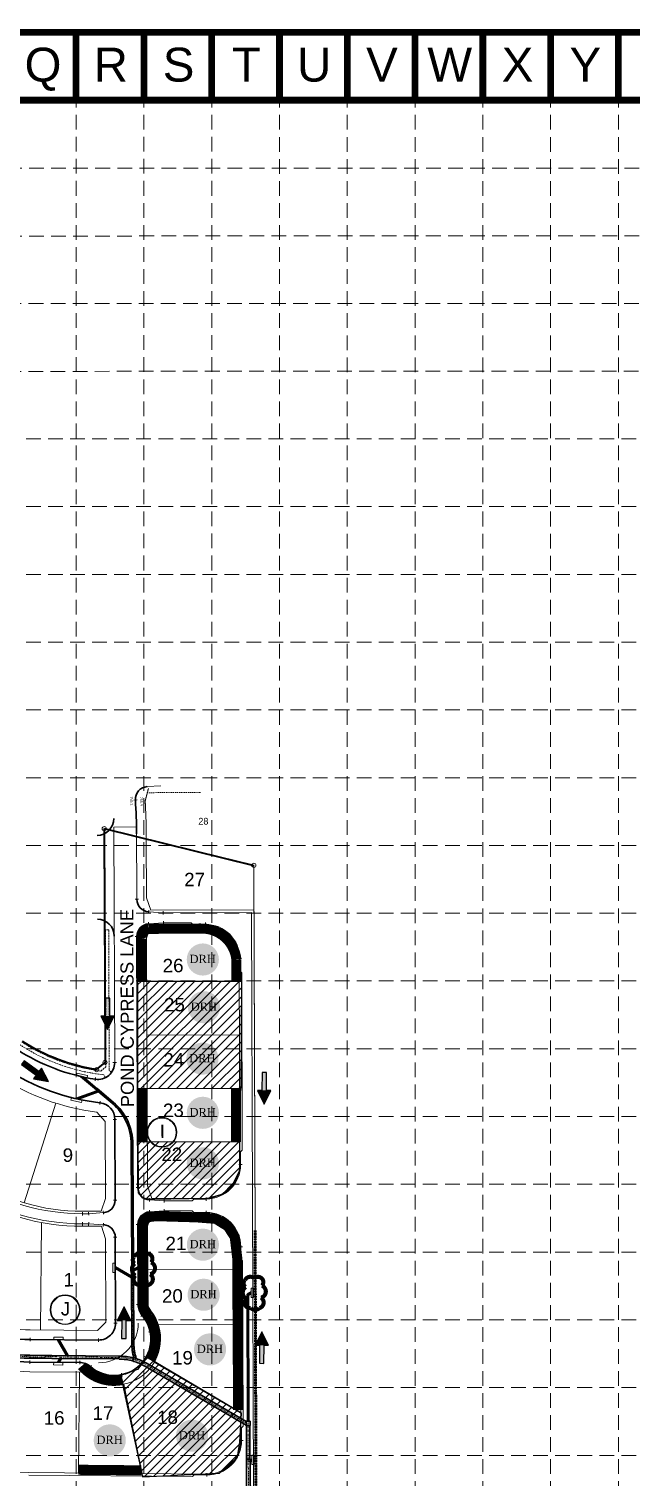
# Model space of a CAD drawing. Header units: inches. Extents: x 5975 to 9213, y 2836 to 8009.
# Drawn here: x 7378 to 8094, y 6284 to 8009 of the extents above; entities that cross this region are included whole.
import ezdxf
from ezdxf.enums import TextEntityAlignment as Align

# ---------------------------------------------------------------- set-up
doc = ezdxf.new("R2010")
doc.units = ezdxf.units.IN
doc.header["$MEASUREMENT"] = 0
for name, pattern in [('DASHED', [0.75, 0.5, -0.25]), ('DGN Style 2', [2.218866, 1.331319, -0.887546]), ('DGN Style 3', [3.106412, 2.218866, -0.887546]), ('DGN Style 7', [4.437732, 1.996979, -0.887546, 0.66566, -0.887546]), ('HIDDEN', [0.375, 0.25, -0.125])]:
    doc.linetypes.add(name, pattern=pattern)
for name, color, linetype, lineweight in [('0572al - Level 1', 7, 'Continuous', 0), ('0572al - Level 11', 7, 'Continuous', 0), ('0572al - Level 14', 7, 'Continuous', 0), ('0572al - Level 21', 7, 'Continuous', 0), ('0572al - Level 22', 7, 'Continuous', 0), ('0572al - Level 3', 7, 'Continuous', 0), ('0572al - Level 50', 7, 'Continuous', 0), ('0572al - Level 7', 7, 'Continuous', 0), ('BLOCKS', 7, 'Continuous', 0), ('Level 11', 7, 'Continuous', 0), ('Level 14', 7, 'Continuous', 0), ('Level 3', 7, 'Continuous', 0), ('Level 30', 7, 'Continuous', 0), ('Level 43', 7, 'Continuous', 0), ('Level 46', 7, 'Continuous', 0), ('Level 47', 7, 'Continuous', 0), ('LOGO', 7, 'Continuous', 0), ('STORM', 5, 'Continuous', 0)]:
    doc.layers.add(name, color=color, linetype=linetype, lineweight=lineweight)
for name, color, linetype in [('ARROWS', 252, 'Continuous'), ('BASE', 7, 'Continuous'), ('EROSION BLANKETS', 84, 'Continuous'), ('GRID', 254, 'DASHED'), ('LEGEND', 7, 'Continuous'), ('SODDED LOT', 2, 'Continuous')]:
    doc.layers.add(name, color=color, linetype=linetype)
doc.styles.add('DRHorton', font='dutcheb.ttf')
doc.styles.get("Standard").update_dxf_attribs({"font": 'ARIAL.TTF'})
doc.styles.add('Style-WORKING', font='WORKING.shx')

# ---------------------------------------------------------------- blocks, each defined once
blk = doc.blocks.new('TICK_20')
at = {"layer": '0572al - Level 14', "color": 1, "linetype": 'Continuous', "lineweight": 0}
blk.add_line((0, -2), (0, 2), dxfattribs=at)
blk = doc.blocks.new('DRHorton')
h = blk.add_hatch(color=1)
h.paths.add_polyline_path([(78.7, 25.8, 1), (40.4, 25.8, 1)])
h.paths.add_polyline_path([(42.3, 17.9), (76.5, 17.9), (76.5, 34.9), (42.3, 34.9)], flags=24)
at = {"layer": 'BASE', "color": 176, "style": 'DRHorton'}
blk.add_text('DRH', height=9.81, dxfattribs=at).set_placement((59.4, 21.6), align=Align.CENTER)
blk = doc.blocks.new('arrow')
blk.add_lwpolyline([(-67, -25.4), (-59.3, -25.4), (-59.6, -56.1), (-51.9, -56.2), (-51.6, -25.5), (-44, -25.5), (-55.3, -2.4), (-67, -25.4)], close=True)
at = {"color": 254}
for points in [[(-44, -25.5), (-67, -25.4), (-55.3, -2.4), (-67, -25.4)], [(-59.6, -56.1), (-51.9, -56.2), (-59.3, -25.4), (-51.6, -25.5)]]:
    blk.add_solid(points, dxfattribs=at)

msp = doc.modelspace()

# ---------------------------------------------------------------- hatches: boundary and pattern name
at = {"layer": 'SODDED LOT'}
h = msp.add_hatch(dxfattribs=at)
h.set_pattern_fill('ANSI31', color=256, scale=60, style=0)
h.paths.add_polyline_path([(7351, 5804.8), (7407.4, 5803.4), (7469.7, 5804), (7467.7, 5670.6), (7383, 5670.3), (7345.2, 5671.2)])
h.paths.add_polyline_path([(7400.6, 5966.2), (7520.7, 5964.5), (7519.6, 5830.4), (7399.2, 5831.2)])
h.paths.add_polyline_path([(7405.8, 6113), (7526.6, 6111.4), (7524.2, 5978.1), (7406.2, 5978.5), (7405.8, 6111.4)])
h.paths.add_polyline_path([(7507, 6747), (7630.1, 6747.5), (7631.1, 6874.7), (7507, 6874.7)])
h.paths.add_polyline_path([(7507.5, 6684.1), (7628.4, 6683.5), (7628.5, 6649.3), (7618.6, 6630.1), (7607.2, 6620.7), (7590.1, 6616.1), (7524.7, 6615), (7513.2, 6616.6), (7508, 6622.8), (7508, 6628.5)])
h.paths.add_polyline_path([(7486.5, 6406), (7512.7, 6284.4), (7604, 6289.1), (7626, 6308), (7628.6, 6325.8), (7630.7, 6360.4), (7518, 6427), (7507, 6412.3), (7493.9, 6408.1)])
h.paths.add_polyline_path([(7316.8, 6791.6), (7244.8, 6679.9), (7298.2, 6645.2), (7363.4, 6758.6)])
h.paths.add_polyline_path([(7090.3, 6927.2), (7032.1, 6805.4), (7083.1, 6779.1), (7147.9, 6895.4)])
h.paths.add_polyline_path([(7179.8, 7077.6), (7120.7, 6953.9), (7120.7, 6946.5), (7129.6, 6941.7), (7169.6, 6917.3), (7236.9, 7049)])
h.paths.add_polyline_path([(6973.2, 7146.9), (6935.8, 7018.5), (7045.9, 6977.1), (7094.8, 7099.4), (7035.7, 7124.5)])
h.paths.add_polyline_path([(6656.9, 7225.6), (6651, 7071.5), (6709.2, 7064.7), (6722.3, 7209.9)])
h.paths.add_polyline_path([(7291.6, 5043.7), (7267.7, 5045.2), (7233.7, 5083.4), (7229.5, 5188), (7225.2, 5201.1), (7256.1, 5201.1), (7270.4, 5195.7), (7276.6, 5187.2), (7281.6, 5172.6), (7281.2, 5107)])
h.paths.add_polyline_path([(8380.6, 5174.1), (8367.6, 5174.1), (8344.1, 5199.1), (8368.6, 5174.1), (8268.5, 5173.1), (8225.4, 5176.6), (8160.4, 5181.6), (8079.9, 5182.1), (7307.5, 5175.7), (7308.3, 5191.7), (7317.1, 5206.9), (7337.1, 5212.5), (7533.1, 5214.9), (7553.1, 5209.3), (7565.1, 5214.1), (7721.2, 5214.9), (7733.2, 5210.9), (7745.2, 5216.5), (8051.4, 5218.4), (8065.8, 5214.5), (8077.7, 5217.5), (8194.4, 5217.1), (8241.7, 5210.1), (8359, 5207.3), (8368.2, 5202.3), (8374.5, 5194.6), (8378.8, 5184)])
h.paths.add_polyline_path([(8704.8, 5136.2), (8691.8, 5133.6), (8753.3, 4895), (8772.7, 4849.2), (8813.8, 4777.7), (9048.2, 4361.9), (9072.4, 4375.7), (8939.1, 4584.9), (8791.1, 4879.4), (8747.5, 5047.4), (8711.2, 5128.1)])
h.paths.add_polyline_path([(8681.5, 5186.2), (8415.5, 5185), (8417.9, 5203.7), (8426.6, 5215.3), (8445.9, 5220), (8469.2, 5220), (8474.4, 5220.6), (8676.9, 5222.9)])
h.paths.add_polyline_path([(8413.4, 4566), (8280.5, 4491.5), (8282, 4449.3), (8282.3, 4441.3), (8285.6, 4434.4), (8293.8, 4431.3), (8314.2, 4430.7), (8347.1, 4434.1), (8381.7, 4441.7), (8415.8, 4453.8), (8447.7, 4468.4), (8453.2, 4473.3), (8455.9, 4478.4), (8455.9, 4486.6), (8454.7, 4494.2)])
h.paths.add_polyline_path([(7193.8, 4567.2), (7193.1, 4432), (7264.3, 4432.7), (7264.8, 4566.8)])
h.paths.add_polyline_path([(7388, 5013.7), (7387.5, 4885.3), (7390.4, 4884.8), (7393, 4881.9), (7448.7, 4881.4), (7449.7, 5014.2)])
h.paths.add_polyline_path([(7937.3, 4711.8), (7937.5, 4577.5), (8004.2, 4576.9), (8025.4, 4578.5), (8046.5, 4586.4), (8056.7, 4593.4), (8059, 4600.4), (8058.8, 4607.1), (8056.6, 4612.2), (8004.2, 4703.6), (7999.2, 4708.4), (7993.3, 4711.1), (7985.2, 4711.8), (7943.1, 4712)])
h.paths.add_polyline_path([(8015.8, 4750.8), (8064.6, 4866.7), (8098.8, 4868.1), (8104.8, 4866.2), (8126.2, 4865.8), (8140.4, 4860.8), (8149.9, 4853), (8155.4, 4844.3), (8158.6, 4832), (8161.4, 4819.7), (8164.1, 4819.3), (8173.7, 4785), (8042.7, 4711.6), (8042.2, 4719.3), (8039, 4729.8), (8031.7, 4739.9), (8019.9, 4748.5)])
h.paths.add_polyline_path([(8286, 4402.9), (8285.6, 4269.3), (8320.6, 4269.7), (8347.3, 4271.4), (8371.6, 4273.8), (8350.2, 4407), (8339.1, 4405.4), (8323.5, 4403.8), (8309.9, 4403.3), (8289.3, 4402.9)])
h.paths.add_polyline_path([(6997, 4412.5), (6874, 4344.7), (6871.3, 4343.5), (6871.8, 4331.4), (6873.3, 4330), (6874.7, 4313.8), (6877.4, 4297.9), (6884.6, 4287.2), (6897.6, 4277.6), (6912.4, 4274.7), (6930.5, 4274), (6931.9, 4271.8), (7003.7, 4271.8), (7025.4, 4391.8), (7016, 4394.9), (7006.6, 4401.5), (7001.5, 4406.8)])

# ---------------------------------------------------------------- linework, layer by layer
at = {"layer": '0572al - Level 1', "color": 1, "linetype": 'Continuous', "lineweight": 40}
for p in [(7467.3, 7056.7), (7458.2, 6769.6)]:
    msp.add_line(p, (7468.2, 6778.3), dxfattribs=at)
at = {"layer": '0572al - Level 1', "color": 7, "linetype": 'Continuous', "lineweight": 40}
msp.add_line((7467.3, 7056.7), (7645.4, 7012.9), dxfattribs=at)
at = {"layer": '0572al - Level 1', "color": 7, "linetype": 'Continuous', "lineweight": 0}
msp.add_line((7645.4, 7012.9), (7651.3, 5265.1), dxfattribs=at)
at = {"layer": '0572al - Level 1', "color": 1, "linetype": 'Continuous', "lineweight": 40, "extrusion": (0, 0, -1)}
msp.add_arc((-7492.3, 6992), 225, 278.7063, 302.9563, dxfattribs=at)
at = {"layer": '0572al - Level 14', "color": 7, "linetype": 'Continuous', "lineweight": 13}
msp.add_line((7518.5, 7106.7), (7534.6, 7107.6), dxfattribs=at)
at = {"layer": '0572al - Level 14', "color": 7, "linetype": 'Continuous', "lineweight": 30, "extrusion": (0, 0, -1)}
msp.add_arc((-7519.3, 7091.7), 15, 356.056, 86.9272, dxfattribs=at)
at = {"layer": '0572al - Level 14', "color": 7, "linetype": 'Continuous', "lineweight": 30}
msp.add_arc((6892.3, 7048.5), 613.5, 0.1908, 3.944, dxfattribs=at)
at = {"layer": '0572al - Level 21', "color": 7, "linetype": 'Continuous', "lineweight": 30}
for p, q in [((7469.7, 7056.1), (7643, 7013.5)), ((7467.3, 7054.2), (7468.2, 6780.8)), ((7460.1, 6771.2), (7466.3, 6776.7))]:
    msp.add_line(p, q, dxfattribs=at)
at = {"layer": '0572al - Level 21', "color": 7, "linetype": 'Continuous', "lineweight": 0}
msp.add_line((7645.4, 7010.4), (7651.3, 5265.1), dxfattribs=at)
for centre in [(7467.3, 7056.7), (7645.4, 7012.9), (7468.2, 6778.3), (7458.2, 6769.6)]:
    msp.add_circle(centre, 2.5, dxfattribs=at)
at = {"layer": '0572al - Level 21', "color": 7, "linetype": 'Continuous', "lineweight": 30, "extrusion": (0, 0, -1)}
msp.add_arc((-7492.3, 6992), 225, 279.3246, 302.3197, dxfattribs=at)
at = {"layer": '0572al - Level 22', "color": 7, "linetype": 'Continuous', "lineweight": 13}
for p, q in [((7505.8, 7058.7), (7478.8, 7058.6)), ((7478.8, 7058.6), (7479.7, 6778)), ((7505.8, 7058.7), (7506.1, 6972.5)), ((7537.6, 6956.5), (7520.1, 6957.6)), ((7642.6, 6956.8), (7537.6, 6956.5)), ((7642.6, 6956.8), (7644.9, 6272.3)), ((7537.7, 6944.5), (7520.2, 6943.3)), ((7570.7, 6944.6), (7537.7, 6944.5)), ((7572.7, 6942.6), (7570.7, 6944.6)), ((7587.7, 6942.7), (7572.7, 6942.6)), ((7506.2, 6928.3), (7507.2, 6629.4)), ((7628.8, 6901.8), (7628.9, 6886.8)), ((7628.9, 6886.8), (7630.9, 6884.8)), ((7630.9, 6884.8), (7631.6, 6673.7)), ((7479.9, 6710.4), (7480.3, 6614.3)), ((7629.6, 6671.6), (7631.6, 6673.7)), ((7629.6, 6671.6), (7629.6, 6656.6)), ((7538.8, 6613.3), (7521.3, 6614.5)), ((7571.8, 6613.5), (7538.8, 6613.3)), ((7573.8, 6615.5), (7571.8, 6613.5)), ((7588.8, 6615.5), (7573.8, 6615.5)), ((7441.3, 6598), (7448.8, 6598)), ((7448.8, 6598), (7466.3, 6599.3)), ((7538.8, 6601.3), (7521.3, 6600.1)), ((7571.8, 6601.5), (7538.8, 6601.3)), ((7573.8, 6599.5), (7571.8, 6601.5)), ((7588.8, 6599.5), (7573.8, 6599.5)), ((7441.3, 6586), (7448.9, 6586)), ((7448.9, 6586), (7466.4, 6584.9)), ((7507.4, 6585.1), (7507.7, 6489.9)), ((7480.4, 6570), (7480.7, 6467.5)), ((7629.9, 6558.6), (7630, 6543.6)), ((7630, 6543.6), (7632, 6541.7)), ((7632, 6541.7), (7632.7, 6345)), ((7379, 6448.2), (7460.6, 6447.5)), ((7378.8, 6421.2), (7438.1, 6420.7)), ((7632.7, 6345), (7630.7, 6343)), ((7630.7, 6343), (7630.7, 6328)), ((7377.6, 6286.7), (7572.3, 6285)), ((7572.3, 6285), (7574.4, 6287)), ((7574.4, 6287), (7589.4, 6286.8))]:
    msp.add_line(p, q, dxfattribs=at)
at = {"layer": '0572al - Level 22', "color": 7, "linetype": 'Continuous', "lineweight": 13, "flags": 128}
msp.add_lwpolyline([(7438.1, 6420.7, -0.177234), (7450.9, 6415.8, 0.925174), (7512.4, 6477, -0.177234), (7507.7, 6489.9)], format="xyb", dxfattribs=at)
at = {"layer": '0572al - Level 22', "color": 7, "linetype": 'Continuous', "lineweight": 13, "extrusion": (0, 0, -1)}
for centre, radius, start, end in [((-7521.1, 6972.6), 15, 273.6232, 359.8092), ((-7587.8, 6901.7), 41, 89.8092, 179.8092), ((-7492.3, 6992), 236.5, 278.6566, 302.9563), ((-7492.3, 6992), 263.5, 276.5545, 302.9563), ((-7459.9, 6710.3), 20, 96.5545, 179.8092), ((-7440.5, 6842), 256, 269.8092, 302.9563), ((-7440.5, 6842), 244, 269.8092, 302.9563), ((-7522.2, 6629.4), 15, 273.6232, 359.8092), ((-7522.4, 6585.2), 15, 359.8092, 85.9951), ((-7588.9, 6558.5), 41, 89.8092, 179.8092), ((-7465.4, 6570), 15, 93.6232, 179.8092), ((-7460.7, 6467.5), 47, 179.8092, 270.503), ((-7460.7, 6467.5), 20, 179.8092, 270.503), ((-7589.7, 6327.8), 41, 179.8092, 270.503)]:
    msp.add_arc(centre, radius, start, end, dxfattribs=at)
at = {"layer": '0572al - Level 22', "color": 7, "linetype": 'Continuous', "lineweight": 13}
for centre, radius, start, end in [((7521.2, 6928.3), 15, 94.0049, 180.1908), ((7459.7, 6777.9), 20, 261.3434, 0.1908), ((7588.6, 6656.5), 41, 270.1908, 0.1908), ((7465.3, 6614.2), 15, 274.0049, 0.1908), ((7380.5, 6618.7), 170.5, 237.0437, 269.497), ((7380.5, 6618.7), 197.5, 237.0437, 269.497)]:
    msp.add_arc(centre, radius, start, end, dxfattribs=at)
at = {"layer": '0572al - Level 3', "color": 7, "linetype": 'Continuous', "lineweight": 0}
for p, q in [((7519.8, 7104.5), (7516, 7089.5)), ((7517.3, 7044.4), (7517.3, 7050.6))]:
    msp.add_line(p, q, dxfattribs=at)
msp.add_arc((6892.3, 7048.5), 625, 0.1908, 3.7621, dxfattribs=at)
at = {"layer": '0572al - Level 7', "color": 7, "linetype": 'DGN Style 2', "lineweight": 0}
msp.add_line((7581.7, 7099.7), (7519.8, 7099.5), dxfattribs=at)
at = {"layer": 'BASE', "color": 9}
msp.add_line((6061.7, 7924.4), (9128.7, 7924.4), dxfattribs=at)
at = {"layer": 'BASE', "const_width": 8.07}
for points in [[(9209.4, 2839.7), (9209.4, 8005.2), (5981, 8005.2), (5981, 2839.7)], [(9128.7, 2920.4), (9128.7, 7924.4), (6061.7, 7924.4), (6061.7, 2920.4)]]:
    msp.add_lwpolyline(points, close=True, dxfattribs=at)
for points in [[(7433.7, 8005.2), (7433.7, 7924.4)], [(7514.5, 8005.2), (7514.5, 7924.4)], [(7595.2, 8005.2), (7595.2, 7924.4)], [(7675.9, 8005.2), (7675.9, 7924.4)], [(7756.6, 8005.2), (7756.6, 7924.4)], [(7837.3, 8005.2), (7837.3, 7924.4)], [(7918, 8005.2), (7918, 7924.4)], [(7998.7, 8005.2), (7998.7, 7924.4)], [(8079.4, 8005.2), (8079.4, 7924.4)]]:
    msp.add_lwpolyline(points, dxfattribs=at)
at = {"layer": 'BLOCKS'}
for centre, radius in [((7536, 6695), 17.8), ((7536, 6694.9), 17), ((7420.7, 6483.7), 17.8), ((7420.7, 6483.6), 17)]:
    msp.add_circle(centre, radius, dxfattribs=at)
at = {"layer": 'EROSION BLANKETS'}
msp.add_lwpolyline([(7624.6, 6874.1, 12, 12, 0), (7624.6, 6901.2, 12, 12, 0.388439), (7582, 6937.7, 12, 12, 0), (7520.3, 6937.3, 12, 12, 0.419311), (7512.3, 6925.9, 11, 11, 0), (7511.8, 6920.6, 11, 11, 0), (7512.1, 6918.2, 12, 12, 0), (7512.3, 6874.4, 12, 12, 0)], format="xyseb", dxfattribs=at)
at = {"layer": 'EROSION BLANKETS', "const_width": 12}
for points in [[(7512.8, 6746.4), (7513.1, 6683.3)], [(7624.1, 6683.5), (7624.3, 6747.1)], [(7436.6, 6293), (7511.4, 6292.3)]]:
    msp.add_lwpolyline(points, dxfattribs=at)
for points in [[(7626.7, 6364.1), (7625.6, 6545.3), (7622.7, 6570.3), (7614.4, 6583), (7600, 6591.9), (7576.9, 6593.7), (7528.8, 6595.1), (7519.6, 6593.9), (7514.4, 6589.6), (7513.2, 6581.6), (7513.5, 6555.4), (7514.4, 6485.5), (7520.9, 6475.6, -0.280314), (7522, 6423.8)], [(7489.3, 6400, -0.278425), (7440.6, 6416.8)]]:
    msp.add_lwpolyline(points, format="xyb", dxfattribs=at)
at = {"layer": 'GRID', "color": 252, "linetype": 'HIDDEN', "lineweight": 0, "ltscale": 70}
for p, q in [((7433.7, 3243.1), (7433.7, 7924.4)), ((7514.5, 3243.1), (7514.5, 7924.4)), ((7595.2, 3243.1), (7595.2, 7924.4)), ((7675.9, 3243), (7675.9, 7924.4)), ((7756.6, 3243), (7756.6, 7924.4)), ((7837.3, 3243), (7837.3, 7924.4)), ((7918, 3243), (7918, 7924.4)), ((7998.7, 3243), (7998.7, 7924.4)), ((8079.4, 3243), (8079.4, 7924.4)), ((6065.4, 7843.2), (9127.3, 7843.6)), ((6065.3, 7762.3), (9127.3, 7762.9)), ((6064.8, 7681.8), (9128.7, 7682.3)), ((6064.7, 7601.2), (9128.7, 7601.6)), ((6061.7, 7520.9), (9128.7, 7520.9)), ((6061.7, 7440.2), (9128.7, 7440.2)), ((6061.7, 7359.5), (9128.7, 7359.5)), ((6061.7, 7278.8), (9128.7, 7278.8)), ((6061.7, 7198.1), (9128.7, 7198.1)), ((6061.7, 7117.3), (9128.7, 7117.3)), ((6061.7, 7036.6), (9128.7, 7036.6)), ((6061.7, 6955.9), (9128.7, 6955.9)), ((6061.7, 6875.2), (9128.7, 6875.2)), ((6061.7, 6794.5), (9128.7, 6794.5)), ((6061.7, 6713.8), (9128.7, 6713.8)), ((6061.7, 6633.1), (9128.7, 6633.1)), ((6061.7, 6552.4), (9128.7, 6552.4)), ((6061.7, 6471.7), (9128.7, 6471.7)), ((6061.7, 6391), (9128.7, 6391)), ((6061.7, 6310.2), (9128.7, 6310.2))]:
    msp.add_line(p, q, dxfattribs=at)
at = {"layer": 'LEGEND', "color": 170, "ltscale": 100, "const_width": 4.84}
for points in [[(7504.5, 6524.4, 0.520567), (7504.5, 6524.4, 0.765195), (7510, 6513.4, 0.417879), (7519.9, 6513.3, 0.6649), (7521.9, 6525.9, 0.744833), (7523, 6540, 0.975642), (7513.9, 6548.8, 0.520567), (7503, 6546.6, 0.520567), (7503.7, 6538.6, 0.540264), (7504.5, 6524.4)], [(7636.4, 6496.6, 0.520567), (7636.4, 6496.6, 0.765195), (7641.9, 6485.7, 0.417879), (7651.9, 6485.6, 0.6649), (7653.8, 6498.1, 0.744833), (7655, 6512.2, 0.975642), (7645.9, 6521, 0.520567), (7634.9, 6518.8, 0.520567), (7635.7, 6510.8, 0.540264), (7636.4, 6496.6)]]:
    msp.add_lwpolyline(points, format="xyb", close=True, dxfattribs=at)
at = {"layer": 'Level 14', "color": 7, "linetype": 'Continuous', "lineweight": 0}
for p, q in [((7504.1, 6972.5), (7508.1, 6972.5)), ((7520, 6955.6), (7520.2, 6959.6)), ((7537.6, 6958.5), (7537.6, 6954.5)), ((7520.3, 6941.3), (7520, 6945.3)), ((7537.7, 6946.5), (7537.7, 6942.5)), ((7587.7, 6940.7), (7587.7, 6944.7)), ((7508.2, 6928.3), (7504.2, 6928.2)), ((7626.8, 6901.8), (7630.8, 6901.8)), ((7481.7, 6778), (7477.7, 6778)), ((7456.4, 6756.2), (7457, 6760.1)), ((7462, 6728.2), (7462.5, 6732.2)), ((7481.9, 6710.4), (7477.9, 6710.4)), ((7631.6, 6656.7), (7627.6, 6656.6)), ((7505.2, 6629.4), (7509.2, 6629.4)), ((7478.3, 6614.3), (7482.3, 6614.3)), ((7521.1, 6612.5), (7521.4, 6616.5)), ((7538.8, 6615.3), (7538.8, 6611.3)), ((7588.7, 6617.5), (7588.8, 6613.5)), ((7441.3, 6596), (7441.3, 6600)), ((7448.7, 6600), (7449, 6596.1)), ((7466.2, 6601.3), (7466.4, 6597.3)), ((7521.4, 6598.1), (7521.2, 6602.1)), ((7538.8, 6603.3), (7538.8, 6599.3)), ((7588.8, 6601.5), (7588.8, 6597.5)), ((7441.3, 6584), (7441.3, 6588)), ((7449, 6588), (7448.7, 6584.1)), ((7466.5, 6586.9), (7466.2, 6582.9)), ((7509.4, 6585.1), (7505.4, 6585.1)), ((7482.4, 6570), (7478.4, 6570)), ((7627.9, 6558.6), (7631.9, 6558.7)), ((7505.7, 6489.9), (7509.7, 6489.9)), ((7514, 6478.3), (7510.9, 6475.7)), ((7478.7, 6467.5), (7482.7, 6467.5)), ((7520, 6457.5), (7524, 6456.8)), ((7379, 6446.2), (7379.1, 6450.2)), ((7460.6, 6449.5), (7460.6, 6445.5)), ((7378.8, 6419.2), (7378.8, 6423.2)), ((7438.1, 6418.7), (7438.1, 6422.7)), ((7452.2, 6417.3), (7449.6, 6414.3)), ((7515.1, 6427.8), (7518.6, 6425.8)), ((7488.5, 6404.2), (7487.7, 6408.2)), ((7632.7, 6328), (7628.7, 6327.9)), ((7589.4, 6288.8), (7589.3, 6284.8))]:
    msp.add_line(p, q, dxfattribs=at)
at = {"layer": 'Level 14', "color": 7, "linetype": 'Continuous', "lineweight": 13}
for p, q in [((7537.6, 6956.5), (7520.1, 6957.6)), ((7642.6, 6956.8), (7537.6, 6956.5)), ((7642.6, 6956.8), (7644.9, 6272.3)), ((7537.7, 6944.5), (7520.2, 6943.3)), ((7570.7, 6944.6), (7537.7, 6944.5)), ((7572.7, 6942.6), (7570.7, 6944.6)), ((7587.7, 6942.7), (7572.7, 6942.6)), ((7628.8, 6901.8), (7628.9, 6886.8)), ((7628.9, 6886.8), (7630.9, 6884.8)), ((7630.9, 6884.8), (7631.6, 6673.7)), ((7629.6, 6671.6), (7631.6, 6673.7)), ((7629.6, 6671.6), (7629.6, 6656.6)), ((7538.8, 6613.3), (7521.3, 6614.5)), ((7571.8, 6613.5), (7538.8, 6613.3)), ((7573.8, 6615.5), (7571.8, 6613.5)), ((7588.8, 6615.5), (7573.8, 6615.5)), ((7441.3, 6598), (7448.8, 6598)), ((7448.8, 6598), (7466.3, 6599.3)), ((7538.8, 6601.3), (7521.3, 6600.1)), ((7571.8, 6601.5), (7538.8, 6601.3)), ((7573.8, 6599.5), (7571.8, 6601.5)), ((7588.8, 6599.5), (7573.8, 6599.5)), ((7441.3, 6586), (7448.9, 6586)), ((7448.9, 6586), (7466.4, 6584.9)), ((7629.9, 6558.6), (7630, 6543.6)), ((7630, 6543.6), (7632, 6541.7)), ((7632, 6541.7), (7632.7, 6345)), ((7632.7, 6345), (7630.7, 6343)), ((7630.7, 6343), (7630.7, 6328)), ((7377.6, 6286.7), (7572.3, 6285)), ((7572.3, 6285), (7574.4, 6287)), ((7574.4, 6287), (7589.4, 6286.8))]:
    msp.add_line(p, q, dxfattribs=at)
at = {"layer": 'Level 14', "color": 7, "linetype": 'Continuous', "lineweight": 30}
for p, q in [((7506.2, 6928.3), (7507.2, 6629.4)), ((7479.9, 6710.4), (7480.3, 6614.3)), ((7507.4, 6585.1), (7507.7, 6489.9)), ((7480.4, 6570), (7480.7, 6467.5)), ((7379, 6448.2), (7460.6, 6447.5)), ((7378.8, 6421.2), (7438.1, 6420.7))]:
    msp.add_line(p, q, dxfattribs=at)
for centre, radius, start, end in [((7458.7, 7068.6), 20, 270.1908, 0.1908), ((7521.2, 6928.3), 15, 94.0049, 180.1908), ((7459.7, 6777.9), 20, 261.3434, 0.1908), ((7465.3, 6614.2), 15, 274.0049, 0.1908), ((7527.7, 6489.9), 20, 180.1908, 220.3923), ((7380.5, 6618.7), 170.5, 237.0437, 269.497), ((7479.3, 6448.8), 43.5, 229.2955, 40.3923), ((7380.5, 6618.7), 197.5, 237.0437, 269.497), ((7437.9, 6400.7), 20, 49.2955, 89.497)]:
    msp.add_arc(centre, radius, start, end, dxfattribs=at)
at = {"layer": 'Level 14', "color": 7, "linetype": 'Continuous', "lineweight": 30, "extrusion": (0, 0, -1)}
for centre, radius, start, end in [((-7521.1, 6972.6), 15, 273.6232, 359.8092), ((-7459.2, 6928.7), 20, 89.8092, 179.8092), ((-7492.3, 6992), 236.5, 278.6566, 302.9563), ((-7492.3, 6992), 263.5, 276.5545, 302.9563), ((-7459.9, 6710.3), 20, 96.5545, 179.8092), ((-7522.2, 6629.4), 15, 273.6232, 359.8092), ((-7522.4, 6585.2), 15, 359.8092, 85.9951), ((-7465.4, 6570), 15, 93.6232, 179.8092), ((-7460.7, 6467.5), 20, 179.8092, 270.503)]:
    msp.add_arc(centre, radius, start, end, dxfattribs=at)
at = {"layer": 'Level 14', "color": 7, "linetype": 'Continuous', "lineweight": 13, "extrusion": (0, 0, -1)}
for centre, radius, start, end in [((-7587.8, 6901.7), 41, 89.8092, 179.8092), ((-7440.5, 6842), 256, 269.8092, 302.9563), ((-7440.5, 6842), 244, 269.8092, 302.9563), ((-7588.9, 6558.5), 41, 89.8092, 179.8092), ((-7589.7, 6327.8), 41, 179.8092, 270.503)]:
    msp.add_arc(centre, radius, start, end, dxfattribs=at)
at = {"layer": 'Level 14', "color": 7, "linetype": 'Continuous', "lineweight": 13}
msp.add_arc((7588.6, 6656.5), 41, 270.1908, 0.1908, dxfattribs=at)
at = {"layer": 'Level 3', "color": 7, "linetype": 'Continuous', "lineweight": 0}
for p, q in [((7517.3, 7044.4), (7517.6, 6974.4)), ((7517.6, 6974.4), (7522.6, 6959.4)), ((7645.6, 6959.9), (7522.6, 6959.4)), ((7522.7, 6941.4), (7517.7, 6926.4)), ((7587.7, 6941.7), (7522.7, 6941.4)), ((7517.7, 6926.4), (7518.7, 6631.3)), ((7627.8, 6901.8), (7628.6, 6656.6)), ((7627.9, 6874.7), (7517.9, 6874.3)), ((7628.1, 6811), (7518.1, 6810.7)), ((7628.3, 6747.4), (7518.3, 6747)), ((7409.6, 6729.7), (7372.1, 6610.9)), ((7458.4, 6719.1), (7468.4, 6708)), ((7468.4, 6708), (7468.8, 6616.1)), ((7628.5, 6683.7), (7518.5, 6683.4)), ((7523.8, 6616.3), (7518.7, 6631.3)), ((7463.8, 6601.1), (7468.8, 6616.1)), ((7588.8, 6616.5), (7523.8, 6616.3)), ((7441.3, 6601), (7463.8, 6601.1)), ((7523.8, 6598.3), (7518.9, 6583.3)), ((7588.8, 6598.5), (7523.8, 6598.3)), ((7392.4, 6587.5), (7391.3, 6459.6)), ((7441.3, 6583), (7463.9, 6583.1)), ((7463.9, 6583.1), (7468.9, 6568.1)), ((7518.9, 6583.3), (7519.2, 6486.7)), ((7468.9, 6568.1), (7469.2, 6468.9)), ((7628.9, 6558.6), (7629.7, 6328)), ((7629, 6531.5), (7519, 6531.2)), ((7459.3, 6459), (7469.2, 6468.9)), ((7379.2, 6459.7), (7459.3, 6459)), ((7629.3, 6466.5), (7531.5, 6466.2)), ((7526.8, 6421), (7629.6, 6360.9)), ((7378.7, 6409.7), (7441.2, 6409.1)), ((7436.6, 6289.2), (7437.7, 6409.2)), ((7490.5, 6394.9), (7512.5, 6288.5)), ((7377.7, 6289.7), (7589.4, 6287.8))]:
    msp.add_line(p, q, dxfattribs=at)
at = {"layer": 'Level 3', "color": 7, "linetype": 'Continuous', "lineweight": 0, "extrusion": (0, 0, -1)}
for centre, radius, start, end in [((-7587.8, 6901.7), 40, 89.8092, 179.8092), ((-7492.3, 6992), 275, 277.0789, 302.9563), ((-7440.5, 6842), 259, 269.8092, 302.9563), ((-7440.5, 6842), 241, 269.8092, 302.9563), ((-7588.9, 6558.5), 40, 89.8092, 179.8092), ((-7589.7, 6327.8), 40, 179.8092, 270.503)]:
    msp.add_arc(centre, radius, start, end, dxfattribs=at)
at = {"layer": 'Level 3', "color": 7, "linetype": 'Continuous', "lineweight": 0}
for centre, radius, start, end in [((7588.6, 6656.5), 40, 270.1908, 0.1908), ((7479.3, 6448.8), 55, 226.1552, 43.5326), ((7380.6, 6618.7), 159, 237.0437, 269.497), ((7380.6, 6618.7), 209, 237.0437, 269.497), ((7380.6, 6618.7), 329, 237.0437, 269.497)]:
    msp.add_arc(centre, radius, start, end, dxfattribs=at)
at = {"layer": 'Level 30', "color": 7, "linetype": 'DGN Style 3', "lineweight": 53}
msp.add_line((7646.9, 6577.9), (7651.1, 5320.2), dxfattribs=at)
at = {"layer": 'Level 43', "color": 7, "linetype": 'DGN Style 3', "lineweight": 0}
for p, q in [((7468.7, 6936), (7469.2, 6772.9)), ((7472.7, 6936), (7468.7, 6936)), ((7472.7, 6936), (7473.2, 6768.4)), ((7463.3, 6767.8), (7469.2, 6772.9)), ((7468.7, 6760), (7467, 6763.4)), ((7476, 6766.4), (7473.2, 6768.4))]:
    msp.add_line(p, q, dxfattribs=at)
at = {"layer": 'Level 43', "color": 7, "linetype": 'DGN Style 3', "lineweight": 0, "extrusion": (0, 0, -1)}
for radius, start in [(230, 276.3167), (226, 277.3689)]:
    msp.add_arc((-7492.3, 6992), radius, start, 302.9563, dxfattribs=at)
at = {"layer": 'Level 46', "color": 7, "linetype": 'DGN Style 3', "lineweight": 0}
msp.add_line((7519.8, 7104.5), (7516, 7089.5), dxfattribs=at)
at = {"layer": 'Level 46', "color": 6, "linetype": 'DGN Style 3', "lineweight": 0}
msp.add_line((7517.3, 7044.4), (7517.3, 7050.6), dxfattribs=at)
at = {"layer": 'Level 46', "color": 7, "linetype": 'DGN Style 3', "lineweight": 0}
msp.add_arc((6892.3, 7048.5), 625, 0.1908, 3.7621, dxfattribs=at)
at = {"layer": 'SODDED LOT'}
for points in [[(7507, 6747), (7630.1, 6747.5), (7631.1, 6874.7), (7507, 6874.7)], [(7507.5, 6684.1), (7628.4, 6683.5), (7628.5, 6649.3), (7618.6, 6630.1), (7607.2, 6620.7), (7590.1, 6616.1), (7524.7, 6615), (7513.2, 6616.6), (7508, 6622.8), (7508, 6628.5)], [(7486.5, 6406), (7512.7, 6284.4), (7604, 6289.1), (7626, 6308), (7628.6, 6325.8), (7630.7, 6360.4), (7518, 6427), (7507, 6412.3), (7493.9, 6408.1)]]:
    msp.add_lwpolyline(points, close=True, dxfattribs=at)
at = {"layer": 'STORM', "color": 170, "linetype": 'Continuous', "lineweight": 30}
for p, q in [((7457.9, 6745.7), (7438.9, 6761.6)), ((7458.9, 6744.5), (7433.3, 6735.2)), ((7458.9, 6746.8), (7442.1, 6760.9)), ((7460.2, 6743.3), (7436.1, 6734.6)), ((7499.8, 6523.6), (7480.5, 6534.6)), ((7499.8, 6521.6), (7480.5, 6532.6)), ((7499.8, 6529.9), (7499.8, 6532.9)), ((7499.8, 6521.8), (7499.8, 6529.9)), ((7500.1, 6443.7), (7499.8, 6521.8)), ((7502.3, 6531.7), (7507.5, 6534.7)), ((7502.3, 6529.9), (7502.3, 6532.9)), ((7502.3, 6529.6), (7507.5, 6532.7)), ((7502.3, 6521.9), (7502.3, 6529.9)), ((7502.6, 6443.7), (7502.3, 6521.9)), ((7637.3, 6502.1), (7642.1, 6504.9)), ((7639, 6501.1), (7642.1, 6502.9)), ((7637.8, 6351), (7637.3, 6502.1)), ((7639.5, 6351.1), (7639, 6501.1)), ((7422.5, 6429), (7411.8, 6447.9)), ((7424.5, 6429), (7413.8, 6447.9)), ((7414.3, 6425.6), (7411.6, 6420.9)), ((7416.4, 6425.6), (7413.6, 6420.9)), ((7501.2, 6422.5), (7502.3, 6426.4)), ((7636.1, 6351), (7641.1, 6351.1)), ((7636.2, 6345.5), (7636.1, 6351)), ((7641.2, 6345.6), (7641.1, 6351.1)), ((7636.2, 6345.5), (7641.2, 6345.6)), ((7636.8, 6305.5), (7636.7, 6345.5)), ((7638.7, 6333.9), (7638.7, 6333.9)), ((7640.8, 6305.6), (7640.7, 6345.6)), ((7641, 6305.6), (7636.5, 6305.5)), ((7636.5, 6302.5), (7636.5, 6305.5)), ((7637.1, 6149.4), (7636.5, 6302.5)), ((7641, 6304.7), (7642.8, 6305.7)), ((7641, 6302.6), (7641, 6305.6)), ((7641, 6303), (7642.8, 6304)), ((7641.6, 6149.4), (7641, 6302.6))]:
    msp.add_line(p, q, dxfattribs=at)
at = {"layer": 'STORM', "color": 5, "linetype": 'DGN Style 7', "lineweight": 0}
for p, q in [((7460.7, 6744.3), (7434.7, 6734.9)), ((7501.1, 6521.8), (7480.5, 6533.6)), ((7501, 6529.9), (7507.5, 6533.7)), ((7638.1, 6501.6), (7642.1, 6503.9)), ((7638.7, 6346.9), (7638.1, 6501.6)), ((7424.5, 6427.3), (7412.8, 6447.9)), ((7416.4, 6427.3), (7412.6, 6420.9)), ((7638.8, 6302.5), (7638.7, 6346.9)), ((7638.7, 6335.9), (7638.7, 6335.9))]:
    msp.add_line(p, q, dxfattribs=at)
at = {"layer": 'STORM', "color": 5, "linetype": 'Continuous', "lineweight": 0, "flags": 128}
for points in [[(7447.5, 6762.8), (7434.8, 6765.6), (7434.2, 6762.7), (7446.9, 6759.9)], [(7427.7, 6733.4), (7440.4, 6730.6), (7441, 6733.5), (7428.4, 6736.3)], [(7477.5, 6528.1), (7477.5, 6539.1), (7480.5, 6539.1), (7480.5, 6528.1)], [(7510.5, 6539.2), (7510.5, 6528.2), (7507.5, 6528.2), (7507.5, 6539.2)], [(7642.1, 6498.4), (7642.1, 6509.4), (7645.1, 6509.4), (7645.1, 6498.4)], [(7407.3, 6447.9), (7407.3, 6450.9), (7418.3, 6450.8), (7418.3, 6447.8)], [(7407.1, 6420.9), (7407, 6417.9), (7418, 6417.8), (7418.1, 6420.8)], [(7642.8, 6299.4), (7642.8, 6310.4), (7645.8, 6310.4), (7645.8, 6299.4)]]:
    msp.add_lwpolyline(points, close=True, dxfattribs=at)
at = {"layer": 'STORM', "color": 5, "linetype": 'DGN Style 7', "lineweight": 0, "flags": 128}
for points in [[(7504.6, 6423.6, -0.079089), (7501.3, 6443.7), (7501.1, 6521.8), (7501, 6529.9), (7500.5, 6680.7, 0.220432), (7477.4, 6730.2), (7460.7, 6744.3), (7440.5, 6761.3)], [(7638.7, 6346.9), (7517.4, 6417.8), (7517.4, 6417.8, 0.053895), (7504.6, 6423.6, 0.076428), (7485.1, 6426.7), (7485.1, 6426.7), (7424.5, 6427.3), (7424.5, 6427.3), (7416.4, 6427.3), (7378.9, 6427.7, -0.142558), (7276.7, 6458.4), (7085.6, 6582.3), (7051.5, 6604.4), (7051.5, 6604.4, 0.013322), (7012.4, 6628.3, 0.002362), (7005.4, 6632.3, 0.057888), (6822.5, 6708.9), (6822.5, 6708.9, 0.243619), (6763.9, 6697.2, 0.076329), (6750.5, 6682.7, 0.049675), (6744.5, 6671.3), (6744.5, 6671.3, -0.045618), (6723.9, 6632.2), (6687, 6575.2), (6687, 6575.2, -0.116272), (6658.2, 6583.2), (6658.2, 6583.2, 0.081201), (6627.8, 6593.9), (6627.8, 6593.9), (6623.3, 6590.5)]]:
    msp.add_lwpolyline(points, format="xyb", dxfattribs=at)
at = {"layer": 'STORM', "color": 170, "linetype": 'Continuous', "lineweight": 30, "flags": 128}
for points in [[(7457.7, 6745.5), (7459, 6747)], [(7499.8, 6532.9), (7502.3, 6532.9)]]:
    msp.add_lwpolyline(points, dxfattribs=at)
for points in [[(7500, 6532.9), (7499.5, 6680.7, 0.220432), (7476.7, 6729.5), (7460, 6743.5), (7457.7, 6745.5)], [(7502, 6532.9), (7501.5, 6680.7, 0.220432), (7478, 6731), (7461.3, 6745.1), (7459, 6747)], [(7485.1, 6425), (7405, 6425.7), (7396.9, 6425.8), (7378.9, 6425.9), (7378.9, 6425.9, -0.142558), (7275.7, 6456.9), (7275.7, 6456.9), (7084.7, 6580.8), (7082.2, 6582.4)], [(7485.1, 6428.5), (7405, 6429.2), (7396.9, 6429.3), (7378.9, 6429.4), (7378.9, 6429.4, -0.142558), (7277.6, 6459.9), (7277.6, 6459.9), (7086.6, 6583.7), (7084.1, 6585.4)], [(7636.2, 6346), (7516.3, 6416.1), (7516.3, 6416.1, 0.053895), (7504, 6421.7, 0.01154), (7501.2, 6422.5)], [(7636.1, 6350.7), (7518.4, 6419.6), (7518.4, 6419.6, 0.053895), (7505.2, 6425.5, 0.01154), (7502.3, 6426.4)]]:
    msp.add_lwpolyline(points, format="xyb", dxfattribs=at)
at = {"layer": 'STORM', "color": 170, "linetype": 'DGN Style 7', "lineweight": 0, "flags": 128}
msp.add_lwpolyline([(7630.8, 6011), (7630.6, 6076.4, -0.061469), (7634.9, 6112.9, 0.061469), (7639.3, 6149.4), (7638.8, 6302.5), (7638.8, 6302.5), (7642.8, 6304.9)], format="xyb", dxfattribs=at)
at = {"layer": 'STORM', "color": 170, "linetype": 'Continuous', "lineweight": 30, "extrusion": (0, 0, -1)}
for radius, start in [(66.2, 344.4541), (63.7, 343.1134)]:
    msp.add_arc((-7566.3, 6444), radius, start, 359.8092, dxfattribs=at)
at = {"layer": 'STORM', "color": 170, "linetype": 'Continuous', "lineweight": 30}
for radius in [66.8, 63.2]:
    msp.add_arc((7484.5, 6361.7), radius, 74.6597, 89.497, dxfattribs=at)

# ---------------------------------------------------------------- block references
at = {"layer": '0572al - Level 14', "color": 7, "linetype": 'Continuous', "lineweight": 0, "xscale": 0.9999981357930572, "yscale": 0.9999981357932484, "zscale": 0.9999981357930293, "rotation": 93.94409400199775}
msp.add_blockref('TICK_20', (7504.4, 7090.7), dxfattribs=at)
at = {"layer": 'ARROWS', "zscale": 0.6999719999999999}
for p, xscale, yscale, rotation in [((7432.3, 6815.6), 0.6999720000003435, 0.6999720000003435, 180), ((7379.3, 6723.2), 0.6999720000004873, 0.6999720000008547, 233.8923280766709), ((7618.8, 6727), 0.6999720000003435, 0.6999720000003435, 180)]:
    msp.add_blockref('arrow', p, dxfattribs=dict(at, xscale=xscale, yscale=yscale, rotation=rotation))
at = {"layer": 'ARROWS', "xscale": 0.6999719999998888, "yscale": 0.6999720000001162, "zscale": 0.6999719999999999}
for p in [(7529.6, 6488.7), (7693.7, 6459.1)]:
    msp.add_blockref('arrow', p, dxfattribs=at)
at = {"layer": 'LOGO'}
for p in [(7525.1, 6875), (7526.5, 6818.1), (7524.6, 6756.9), (7525.1, 6692.4), (7525.1, 6632.2), (7525.2, 6535.3), (7526.1, 6475.7), (7533.7, 6410.6), (7512.3, 6307.8), (7414.3, 6302.2)]:
    msp.add_blockref('DRHorton', p, dxfattribs=at)

# ---------------------------------------------------------------- texts
at = {"layer": '0572al - Level 11', "color": 7, "linetype": 'Continuous', "lineweight": 13, "style": 'Style-WORKING'}
msp.add_text('28', height=8, dxfattribs=at).set_placement((7585.3, 7061.5), align=Align.CENTER)
at = {"layer": '0572al - Level 50', "color": 7, "linetype": 'Continuous', "lineweight": 0, "style": 'Style-WORKING'}
for s, rotation, p in [('755.2', 273.8696, (7501.4, 7089.7)), ('755.4', 273.7621, (7513, 7089.3))]:
    msp.add_text(s, height=3, rotation=rotation, dxfattribs=at).set_placement(p, align=Align.TOP_CENTER)
at = {"layer": 'BASE'}
for s, p in [('Q', (7394.4, 7966.7)), ('R', (7475.1, 7966.7)), ('S', (7555.8, 7966.7)), ('T', (7636.5, 7966.7)), ('U', (7717.2, 7966.7)), ('V', (7797.9, 7966.7)), ('W', (7878.6, 7966.7)), ('X', (7959.3, 7966.7)), ('Y', (8040, 7966.7))]:
    msp.add_text(s, height=40.4, dxfattribs=at).set_placement(p, align=Align.MIDDLE_CENTER)
at = {"layer": 'Level 11', "color": 7, "linetype": 'Continuous', "lineweight": 13}
for s, p in [('27', (7575, 6988.1)), ('26', (7549.3, 6885.6)), ('25', (7550.9, 6839)), ('24', (7550.1, 6773.4)), ('23', (7549.7, 6713.2)), ('9', (7424.1, 6659.8)), ('22', (7547.7, 6660.7)), ('21', (7552.7, 6554.6)), ('1', (7425.1, 6511.3)), ('20', (7548.5, 6492.1)), ('19', (7560.5, 6418.4)), ('17', (7465.9, 6352.5)), ('16', (7407.7, 6346.7)), ('18', (7542.7, 6347.5))]:
    msp.add_text(s, height=16, rotation=0.5353, dxfattribs=at).set_placement(p, align=Align.CENTER)
at = {"layer": 'Level 47', "color": 7, "linetype": 'Continuous', "lineweight": 30}
msp.add_text('POND CYPRESS LANE', height=15.6, rotation=90.1908, dxfattribs=at).set_placement((7486.7, 6842.9), align=Align.TOP_CENTER)
at = {"layer": 'Level 47', "color": 7, "linetype": 'Continuous', "lineweight": 0}
for s, p in [('I', (7536.5, 6688.2)), ('J', (7421.2, 6476.8))]:
    msp.add_text(s, height=16, rotation=0.1686, dxfattribs=at).set_placement(p, align=Align.CENTER)

doc.saveas('drawing.dxf')
